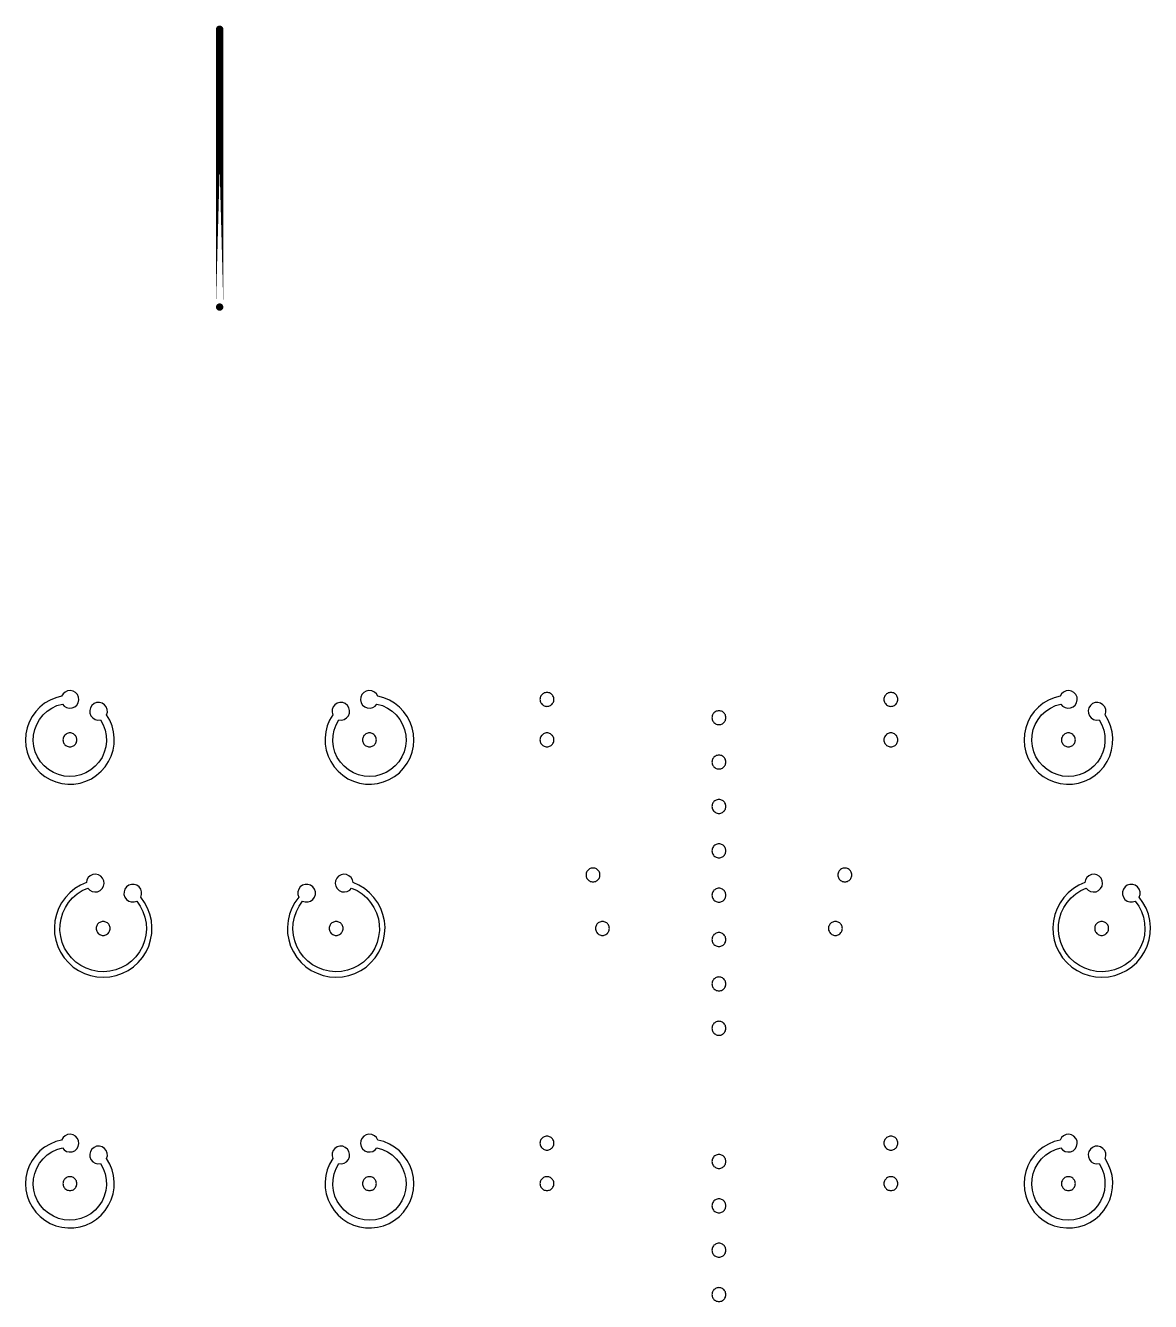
# Model space of a CAD drawing. Extents: x -100 to 100, y -100 to 100.
# Drawn here: x -45.21 to -33.07, y 50.46 to 64.24 of the extents above; entities that cross this region are included whole.
import ezdxf

# ---------------------------------------------------------------- set-up
doc = ezdxf.new("R2010")
doc.units = 0
doc.layers.get('0').update_dxf_attribs({"linetype": 'continuous'})
doc.layers.add('L4', color=7, linetype='continuous')

# ---------------------------------------------------------------- blocks, each defined once
blk = doc.blocks.new('LDI_XFL94-0512-011_L4_B1')
at = {"layer": 'L4'}
for points in [[(-44.812, -53.266), (-44.792, -53.289), (-44.766, -53.304), (-44.737, -53.311), (-44.707, -53.308), (-44.679, -53.297), (-44.657, -53.277), (-44.641, -53.251), (-44.635, -53.221), (-44.638, -53.191), (-44.65, -53.164), (-44.67, -53.141), (-44.696, -53.126), (-44.726, -53.12), (-44.756, -53.123), (-44.783, -53.136), (-44.805, -53.156), (-44.82, -53.182), (-44.884, -53.199), (-44.945, -53.225), (-45.003, -53.258), (-45.054, -53.3), (-45.1, -53.348), (-45.138, -53.402), (-45.169, -53.46), (-45.192, -53.523), (-45.205, -53.587), (-45.21, -53.654), (-45.205, -53.72), (-45.191, -53.784), (-45.169, -53.847), (-45.138, -53.905), (-45.099, -53.959), (-45.053, -54.007), (-45.001, -54.048), (-44.944, -54.082), (-44.883, -54.107), (-44.819, -54.124), (-44.753, -54.131), (-44.687, -54.13), (-44.621, -54.119), (-44.558, -54.1), (-44.498, -54.072), (-44.442, -54.035), (-44.392, -53.992), (-44.349, -53.942), (-44.313, -53.887), (-44.284, -53.827), (-44.265, -53.764), (-44.254, -53.698), (-44.252, -53.632), (-44.259, -53.566), (-44.276, -53.502), (-44.301, -53.441), (-44.334, -53.383), (-44.326, -53.354), (-44.328, -53.324), (-44.338, -53.296), (-44.357, -53.273), (-44.382, -53.256), (-44.412, -53.248), (-44.442, -53.25), (-44.47, -53.261), (-44.493, -53.28), (-44.509, -53.305), (-44.517, -53.335), (-44.515, -53.365), (-44.504, -53.393), (-44.484, -53.416), (-44.459, -53.432), (-44.43, -53.439), (-44.399, -53.437), (-44.37, -53.49), (-44.35, -53.547), (-44.338, -53.607), (-44.336, -53.668), (-44.343, -53.728), (-44.359, -53.787), (-44.384, -53.842), (-44.417, -53.893), (-44.458, -53.938), (-44.505, -53.977), (-44.557, -54.008), (-44.614, -54.03), (-44.673, -54.044), (-44.734, -54.048), (-44.794, -54.043), (-44.853, -54.028), (-44.909, -54.005), (-44.961, -53.973), (-45.008, -53.934), (-45.048, -53.888), (-45.08, -53.837), (-45.104, -53.781), (-45.12, -53.722), (-45.126, -53.662), (-45.122, -53.601), (-45.11, -53.542), (-45.088, -53.485), (-45.058, -53.432), (-45.02, -53.384), (-44.976, -53.343), (-44.925, -53.309), (-44.87, -53.283), (-44.812, -53.266)], [(-41.828, -53.437), (-41.798, -53.439), (-41.769, -53.432), (-41.743, -53.416), (-41.724, -53.393), (-41.713, -53.365), (-41.711, -53.335), (-41.718, -53.305), (-41.734, -53.28), (-41.758, -53.261), (-41.786, -53.25), (-41.816, -53.248), (-41.845, -53.256), (-41.87, -53.273), (-41.889, -53.296), (-41.9, -53.324), (-41.901, -53.354), (-41.893, -53.383), (-41.927, -53.441), (-41.952, -53.502), (-41.968, -53.566), (-41.976, -53.632), (-41.974, -53.698), (-41.963, -53.764), (-41.943, -53.827), (-41.915, -53.887), (-41.879, -53.942), (-41.835, -53.992), (-41.785, -54.035), (-41.73, -54.072), (-41.67, -54.1), (-41.606, -54.119), (-41.541, -54.13), (-41.475, -54.131), (-41.409, -54.124), (-41.345, -54.107), (-41.284, -54.082), (-41.226, -54.048), (-41.174, -54.007), (-41.129, -53.959), (-41.09, -53.905), (-41.059, -53.847), (-41.036, -53.784), (-41.023, -53.72), (-41.018, -53.654), (-41.022, -53.587), (-41.036, -53.523), (-41.058, -53.46), (-41.089, -53.402), (-41.128, -53.348), (-41.173, -53.3), (-41.225, -53.258), (-41.282, -53.225), (-41.343, -53.199), (-41.407, -53.182), (-41.422, -53.156), (-41.444, -53.136), (-41.472, -53.123), (-41.502, -53.12), (-41.531, -53.126), (-41.557, -53.141), (-41.578, -53.164), (-41.59, -53.191), (-41.593, -53.221), (-41.586, -53.251), (-41.571, -53.277), (-41.548, -53.297), (-41.52, -53.308), (-41.49, -53.311), (-41.461, -53.304), (-41.435, -53.289), (-41.416, -53.266), (-41.357, -53.283), (-41.302, -53.309), (-41.252, -53.343), (-41.207, -53.384), (-41.169, -53.432), (-41.139, -53.485), (-41.118, -53.542), (-41.105, -53.601), (-41.102, -53.662), (-41.108, -53.722), (-41.123, -53.781), (-41.147, -53.837), (-41.18, -53.888), (-41.22, -53.934), (-41.266, -53.973), (-41.318, -54.005), (-41.374, -54.028), (-41.433, -54.043), (-41.494, -54.048), (-41.555, -54.044), (-41.614, -54.03), (-41.67, -54.008), (-41.723, -53.977), (-41.77, -53.938), (-41.811, -53.893), (-41.844, -53.842), (-41.869, -53.787), (-41.885, -53.728), (-41.892, -53.668), (-41.89, -53.607), (-41.878, -53.547), (-41.857, -53.49), (-41.828, -53.437)], [(-39.581, -53.141), (-39.591, -53.141), (-39.6, -53.143), (-39.61, -53.146), (-39.618, -53.151), (-39.626, -53.156), (-39.634, -53.163), (-39.64, -53.17), (-39.646, -53.178), (-39.65, -53.187), (-39.653, -53.196), (-39.655, -53.206), (-39.656, -53.216), (-39.655, -53.225), (-39.653, -53.235), (-39.65, -53.244), (-39.646, -53.253), (-39.64, -53.261), (-39.634, -53.269), (-39.626, -53.275), (-39.618, -53.281), (-39.61, -53.285), (-39.6, -53.288), (-39.591, -53.29), (-39.581, -53.291), (-39.571, -53.29), (-39.561, -53.288), (-39.552, -53.285), (-39.543, -53.281), (-39.535, -53.275), (-39.528, -53.269), (-39.521, -53.261), (-39.516, -53.253), (-39.512, -53.244), (-39.508, -53.235), (-39.506, -53.225), (-39.506, -53.216), (-39.506, -53.206), (-39.508, -53.196), (-39.512, -53.187), (-39.516, -53.178), (-39.521, -53.17), (-39.528, -53.163), (-39.535, -53.156), (-39.543, -53.151), (-39.552, -53.146), (-39.561, -53.143), (-39.571, -53.141), (-39.581, -53.141)], [(-35.868, -53.141), (-35.878, -53.141), (-35.888, -53.143), (-35.897, -53.146), (-35.906, -53.151), (-35.914, -53.156), (-35.921, -53.163), (-35.928, -53.17), (-35.933, -53.178), (-35.938, -53.187), (-35.941, -53.196), (-35.943, -53.206), (-35.943, -53.216), (-35.943, -53.225), (-35.941, -53.235), (-35.938, -53.244), (-35.933, -53.253), (-35.928, -53.261), (-35.921, -53.269), (-35.914, -53.275), (-35.906, -53.281), (-35.897, -53.285), (-35.888, -53.288), (-35.878, -53.29), (-35.868, -53.291), (-35.858, -53.29), (-35.849, -53.288), (-35.84, -53.285), (-35.831, -53.281), (-35.823, -53.275), (-35.815, -53.269), (-35.809, -53.261), (-35.803, -53.253), (-35.799, -53.244), (-35.796, -53.235), (-35.794, -53.225), (-35.793, -53.216), (-35.794, -53.206), (-35.796, -53.196), (-35.799, -53.187), (-35.803, -53.178), (-35.809, -53.17), (-35.815, -53.163), (-35.823, -53.156), (-35.831, -53.151), (-35.84, -53.146), (-35.849, -53.143), (-35.858, -53.141), (-35.868, -53.141)], [(-34.034, -53.266), (-34.014, -53.289), (-33.988, -53.304), (-33.959, -53.311), (-33.929, -53.308), (-33.901, -53.297), (-33.878, -53.277), (-33.863, -53.251), (-33.856, -53.221), (-33.859, -53.191), (-33.872, -53.164), (-33.892, -53.141), (-33.918, -53.126), (-33.947, -53.12), (-33.977, -53.123), (-34.005, -53.136), (-34.027, -53.156), (-34.042, -53.182), (-34.106, -53.199), (-34.167, -53.225), (-34.224, -53.258), (-34.276, -53.3), (-34.321, -53.348), (-34.36, -53.402), (-34.391, -53.46), (-34.413, -53.523), (-34.427, -53.587), (-34.431, -53.654), (-34.426, -53.72), (-34.413, -53.784), (-34.39, -53.847), (-34.359, -53.905), (-34.32, -53.959), (-34.275, -54.007), (-34.223, -54.048), (-34.166, -54.082), (-34.104, -54.107), (-34.04, -54.124), (-33.974, -54.131), (-33.908, -54.13), (-33.843, -54.119), (-33.78, -54.1), (-33.72, -54.072), (-33.664, -54.035), (-33.614, -53.992), (-33.57, -53.942), (-33.534, -53.887), (-33.506, -53.827), (-33.486, -53.764), (-33.475, -53.698), (-33.474, -53.632), (-33.481, -53.566), (-33.497, -53.502), (-33.523, -53.441), (-33.556, -53.383), (-33.548, -53.354), (-33.549, -53.324), (-33.56, -53.296), (-33.579, -53.273), (-33.604, -53.256), (-33.633, -53.248), (-33.663, -53.25), (-33.691, -53.261), (-33.715, -53.28), (-33.731, -53.305), (-33.738, -53.335), (-33.736, -53.365), (-33.725, -53.393), (-33.706, -53.416), (-33.68, -53.432), (-33.651, -53.439), (-33.621, -53.437), (-33.592, -53.49), (-33.571, -53.547), (-33.56, -53.607), (-33.557, -53.668), (-33.564, -53.728), (-33.58, -53.787), (-33.605, -53.842), (-33.639, -53.893), (-33.679, -53.938), (-33.726, -53.977), (-33.779, -54.008), (-33.835, -54.03), (-33.894, -54.044), (-33.955, -54.048), (-34.016, -54.043), (-34.075, -54.028), (-34.131, -54.005), (-34.183, -53.973), (-34.229, -53.934), (-34.269, -53.888), (-34.302, -53.837), (-34.326, -53.781), (-34.341, -53.722), (-34.347, -53.662), (-34.344, -53.601), (-34.331, -53.542), (-34.31, -53.485), (-34.28, -53.432), (-34.242, -53.384), (-34.197, -53.343), (-34.147, -53.309), (-34.092, -53.283), (-34.034, -53.266)], [(-37.725, -53.338), (-37.734, -53.339), (-37.744, -53.341), (-37.753, -53.344), (-37.762, -53.348), (-37.77, -53.354), (-37.778, -53.36), (-37.784, -53.368), (-37.79, -53.376), (-37.794, -53.384), (-37.797, -53.394), (-37.799, -53.403), (-37.8, -53.413), (-37.799, -53.423), (-37.797, -53.433), (-37.794, -53.442), (-37.79, -53.451), (-37.784, -53.459), (-37.778, -53.466), (-37.77, -53.473), (-37.762, -53.478), (-37.753, -53.482), (-37.744, -53.486), (-37.734, -53.488), (-37.725, -53.488), (-37.715, -53.488), (-37.705, -53.486), (-37.696, -53.482), (-37.687, -53.478), (-37.679, -53.473), (-37.672, -53.466), (-37.665, -53.459), (-37.66, -53.451), (-37.655, -53.442), (-37.652, -53.433), (-37.65, -53.423), (-37.65, -53.413), (-37.65, -53.403), (-37.652, -53.394), (-37.655, -53.384), (-37.66, -53.376), (-37.665, -53.368), (-37.672, -53.36), (-37.679, -53.354), (-37.687, -53.348), (-37.696, -53.344), (-37.705, -53.341), (-37.715, -53.339), (-37.725, -53.338)], [(-44.731, -53.578), (-44.74, -53.578), (-44.75, -53.58), (-44.759, -53.583), (-44.768, -53.588), (-44.776, -53.593), (-44.784, -53.6), (-44.79, -53.607), (-44.795, -53.615), (-44.8, -53.624), (-44.803, -53.633), (-44.805, -53.643), (-44.806, -53.653), (-44.805, -53.662), (-44.803, -53.672), (-44.8, -53.681), (-44.795, -53.69), (-44.79, -53.698), (-44.784, -53.706), (-44.776, -53.712), (-44.768, -53.718), (-44.759, -53.722), (-44.75, -53.725), (-44.74, -53.727), (-44.731, -53.728), (-44.721, -53.727), (-44.711, -53.725), (-44.702, -53.722), (-44.693, -53.718), (-44.685, -53.712), (-44.678, -53.706), (-44.671, -53.698), (-44.666, -53.69), (-44.661, -53.681), (-44.658, -53.672), (-44.656, -53.662), (-44.656, -53.653), (-44.656, -53.643), (-44.658, -53.633), (-44.661, -53.624), (-44.666, -53.615), (-44.671, -53.607), (-44.678, -53.6), (-44.685, -53.593), (-44.693, -53.588), (-44.702, -53.583), (-44.711, -53.58), (-44.721, -53.578), (-44.731, -53.578)], [(-41.497, -53.578), (-41.507, -53.578), (-41.516, -53.58), (-41.526, -53.583), (-41.535, -53.588), (-41.543, -53.593), (-41.55, -53.6), (-41.557, -53.607), (-41.562, -53.615), (-41.566, -53.624), (-41.569, -53.633), (-41.571, -53.643), (-41.572, -53.653), (-41.571, -53.662), (-41.569, -53.672), (-41.566, -53.681), (-41.562, -53.69), (-41.557, -53.698), (-41.55, -53.706), (-41.543, -53.712), (-41.535, -53.718), (-41.526, -53.722), (-41.516, -53.725), (-41.507, -53.727), (-41.497, -53.728), (-41.487, -53.727), (-41.478, -53.725), (-41.468, -53.722), (-41.46, -53.718), (-41.451, -53.712), (-41.444, -53.706), (-41.438, -53.698), (-41.432, -53.69), (-41.428, -53.681), (-41.425, -53.672), (-41.423, -53.662), (-41.422, -53.653), (-41.423, -53.643), (-41.425, -53.633), (-41.428, -53.624), (-41.432, -53.615), (-41.438, -53.607), (-41.444, -53.6), (-41.451, -53.593), (-41.46, -53.588), (-41.468, -53.583), (-41.478, -53.58), (-41.487, -53.578), (-41.497, -53.578)], [(-39.581, -53.578), (-39.591, -53.578), (-39.6, -53.58), (-39.61, -53.583), (-39.618, -53.588), (-39.626, -53.593), (-39.634, -53.6), (-39.64, -53.607), (-39.646, -53.615), (-39.65, -53.624), (-39.653, -53.633), (-39.655, -53.643), (-39.656, -53.653), (-39.655, -53.662), (-39.653, -53.672), (-39.65, -53.681), (-39.646, -53.69), (-39.64, -53.698), (-39.634, -53.706), (-39.626, -53.712), (-39.618, -53.718), (-39.61, -53.722), (-39.6, -53.725), (-39.591, -53.727), (-39.581, -53.728), (-39.571, -53.727), (-39.561, -53.725), (-39.552, -53.722), (-39.543, -53.718), (-39.535, -53.712), (-39.528, -53.706), (-39.521, -53.698), (-39.516, -53.69), (-39.512, -53.681), (-39.508, -53.672), (-39.506, -53.662), (-39.506, -53.653), (-39.506, -53.643), (-39.508, -53.633), (-39.512, -53.624), (-39.516, -53.615), (-39.521, -53.607), (-39.528, -53.6), (-39.535, -53.593), (-39.543, -53.588), (-39.552, -53.583), (-39.561, -53.58), (-39.571, -53.578), (-39.581, -53.578)], [(-35.868, -53.578), (-35.878, -53.578), (-35.888, -53.58), (-35.897, -53.583), (-35.906, -53.588), (-35.914, -53.593), (-35.921, -53.6), (-35.928, -53.607), (-35.933, -53.615), (-35.938, -53.624), (-35.941, -53.633), (-35.943, -53.643), (-35.943, -53.653), (-35.943, -53.662), (-35.941, -53.672), (-35.938, -53.681), (-35.933, -53.69), (-35.928, -53.698), (-35.921, -53.706), (-35.914, -53.712), (-35.906, -53.718), (-35.897, -53.722), (-35.888, -53.725), (-35.878, -53.727), (-35.868, -53.728), (-35.858, -53.727), (-35.849, -53.725), (-35.84, -53.722), (-35.831, -53.718), (-35.823, -53.712), (-35.815, -53.706), (-35.809, -53.698), (-35.803, -53.69), (-35.799, -53.681), (-35.796, -53.672), (-35.794, -53.662), (-35.793, -53.653), (-35.794, -53.643), (-35.796, -53.633), (-35.799, -53.624), (-35.803, -53.615), (-35.809, -53.607), (-35.815, -53.6), (-35.823, -53.593), (-35.831, -53.588), (-35.84, -53.583), (-35.849, -53.58), (-35.858, -53.578), (-35.868, -53.578)], [(-33.952, -53.578), (-33.962, -53.578), (-33.972, -53.58), (-33.981, -53.583), (-33.99, -53.588), (-33.998, -53.593), (-34.005, -53.6), (-34.012, -53.607), (-34.017, -53.615), (-34.021, -53.624), (-34.025, -53.633), (-34.026, -53.643), (-34.027, -53.653), (-34.026, -53.662), (-34.025, -53.672), (-34.021, -53.681), (-34.017, -53.69), (-34.012, -53.698), (-34.005, -53.706), (-33.998, -53.712), (-33.99, -53.718), (-33.981, -53.722), (-33.972, -53.725), (-33.962, -53.727), (-33.952, -53.728), (-33.942, -53.727), (-33.933, -53.725), (-33.923, -53.722), (-33.915, -53.718), (-33.906, -53.712), (-33.899, -53.706), (-33.893, -53.698), (-33.887, -53.69), (-33.883, -53.681), (-33.88, -53.672), (-33.878, -53.662), (-33.877, -53.653), (-33.878, -53.643), (-33.88, -53.633), (-33.883, -53.624), (-33.887, -53.615), (-33.893, -53.607), (-33.899, -53.6), (-33.906, -53.593), (-33.915, -53.588), (-33.923, -53.583), (-33.933, -53.58), (-33.942, -53.578), (-33.952, -53.578)], [(-37.725, -53.817), (-37.734, -53.818), (-37.744, -53.82), (-37.753, -53.823), (-37.762, -53.827), (-37.77, -53.833), (-37.778, -53.839), (-37.784, -53.847), (-37.79, -53.855), (-37.794, -53.864), (-37.797, -53.873), (-37.799, -53.882), (-37.8, -53.892), (-37.799, -53.902), (-37.797, -53.912), (-37.794, -53.921), (-37.79, -53.93), (-37.784, -53.938), (-37.778, -53.945), (-37.77, -53.952), (-37.762, -53.957), (-37.753, -53.962), (-37.744, -53.965), (-37.734, -53.967), (-37.725, -53.967), (-37.715, -53.967), (-37.705, -53.965), (-37.696, -53.962), (-37.687, -53.957), (-37.679, -53.952), (-37.672, -53.945), (-37.665, -53.938), (-37.66, -53.93), (-37.655, -53.921), (-37.652, -53.912), (-37.65, -53.902), (-37.65, -53.892), (-37.65, -53.882), (-37.652, -53.873), (-37.655, -53.864), (-37.66, -53.855), (-37.665, -53.847), (-37.672, -53.839), (-37.679, -53.833), (-37.687, -53.827), (-37.696, -53.823), (-37.705, -53.82), (-37.715, -53.818), (-37.725, -53.817)], [(-37.725, -54.296), (-37.734, -54.297), (-37.744, -54.299), (-37.753, -54.302), (-37.762, -54.306), (-37.77, -54.312), (-37.778, -54.318), (-37.784, -54.326), (-37.79, -54.334), (-37.794, -54.343), (-37.797, -54.352), (-37.799, -54.361), (-37.8, -54.371), (-37.799, -54.381), (-37.797, -54.391), (-37.794, -54.4), (-37.79, -54.409), (-37.784, -54.417), (-37.778, -54.424), (-37.77, -54.431), (-37.762, -54.436), (-37.753, -54.441), (-37.744, -54.444), (-37.734, -54.446), (-37.725, -54.446), (-37.715, -54.446), (-37.705, -54.444), (-37.696, -54.441), (-37.687, -54.436), (-37.679, -54.431), (-37.672, -54.424), (-37.665, -54.417), (-37.66, -54.409), (-37.655, -54.4), (-37.652, -54.391), (-37.65, -54.381), (-37.65, -54.371), (-37.65, -54.361), (-37.652, -54.352), (-37.655, -54.343), (-37.66, -54.334), (-37.665, -54.326), (-37.672, -54.318), (-37.679, -54.312), (-37.687, -54.306), (-37.696, -54.302), (-37.705, -54.299), (-37.715, -54.297), (-37.725, -54.296)], [(-37.725, -54.775), (-37.734, -54.776), (-37.744, -54.778), (-37.753, -54.781), (-37.762, -54.785), (-37.77, -54.791), (-37.778, -54.797), (-37.784, -54.805), (-37.79, -54.813), (-37.794, -54.822), (-37.797, -54.831), (-37.799, -54.841), (-37.8, -54.85), (-37.799, -54.86), (-37.797, -54.87), (-37.794, -54.879), (-37.79, -54.888), (-37.784, -54.896), (-37.778, -54.903), (-37.77, -54.91), (-37.762, -54.915), (-37.753, -54.92), (-37.744, -54.923), (-37.734, -54.925), (-37.725, -54.925), (-37.715, -54.925), (-37.705, -54.923), (-37.696, -54.92), (-37.687, -54.915), (-37.679, -54.91), (-37.672, -54.903), (-37.665, -54.896), (-37.66, -54.888), (-37.655, -54.879), (-37.652, -54.87), (-37.65, -54.86), (-37.65, -54.85), (-37.65, -54.841), (-37.652, -54.831), (-37.655, -54.822), (-37.66, -54.813), (-37.665, -54.805), (-37.672, -54.797), (-37.679, -54.791), (-37.687, -54.785), (-37.696, -54.781), (-37.705, -54.778), (-37.715, -54.776), (-37.725, -54.775)], [(-44.537, -55.252), (-44.517, -55.274), (-44.491, -55.289), (-44.462, -55.295), (-44.432, -55.292), (-44.405, -55.279), (-44.383, -55.259), (-44.368, -55.233), (-44.362, -55.204), (-44.365, -55.174), (-44.377, -55.147), (-44.398, -55.125), (-44.423, -55.11), (-44.453, -55.103), (-44.483, -55.107), (-44.51, -55.119), (-44.532, -55.139), (-44.547, -55.165), (-44.553, -55.194), (-44.617, -55.223), (-44.677, -55.259), (-44.731, -55.304), (-44.779, -55.355), (-44.82, -55.412), (-44.852, -55.474), (-44.877, -55.539), (-44.892, -55.608), (-44.898, -55.678), (-44.895, -55.747), (-44.882, -55.816), (-44.861, -55.883), (-44.831, -55.946), (-44.793, -56.005), (-44.747, -56.058), (-44.695, -56.105), (-44.637, -56.144), (-44.574, -56.175), (-44.508, -56.198), (-44.439, -56.211), (-44.369, -56.216), (-44.299, -56.211), (-44.231, -56.196), (-44.164, -56.173), (-44.102, -56.142), (-44.044, -56.102), (-43.992, -56.055), (-43.947, -56.001), (-43.909, -55.942), (-43.88, -55.879), (-43.859, -55.812), (-43.847, -55.743), (-43.845, -55.673), (-43.851, -55.603), (-43.867, -55.535), (-43.892, -55.47), (-43.925, -55.408), (-43.966, -55.351), (-43.957, -55.323), (-43.957, -55.293), (-43.966, -55.264), (-43.984, -55.24), (-44.008, -55.223), (-44.037, -55.213), (-44.066, -55.213), (-44.095, -55.222), (-44.119, -55.24), (-44.137, -55.264), (-44.146, -55.292), (-44.147, -55.322), (-44.137, -55.351), (-44.12, -55.375), (-44.096, -55.393), (-44.068, -55.402), (-44.038, -55.403), (-44.009, -55.394), (-43.972, -55.447), (-43.942, -55.505), (-43.92, -55.567), (-43.908, -55.631), (-43.904, -55.696), (-43.91, -55.761), (-43.924, -55.824), (-43.948, -55.885), (-43.979, -55.942), (-44.018, -55.995), (-44.064, -56.041), (-44.117, -56.08), (-44.174, -56.112), (-44.234, -56.135), (-44.298, -56.15), (-44.363, -56.156), (-44.428, -56.152), (-44.492, -56.14), (-44.554, -56.119), (-44.612, -56.089), (-44.665, -56.051), (-44.713, -56.007), (-44.754, -55.956), (-44.788, -55.9), (-44.813, -55.84), (-44.83, -55.777), (-44.838, -55.712), (-44.836, -55.647), (-44.826, -55.583), (-44.807, -55.52), (-44.779, -55.461), (-44.744, -55.407), (-44.701, -55.358), (-44.651, -55.315), (-44.597, -55.28), (-44.537, -55.252)], [(-42.218, -55.394), (-42.19, -55.403), (-42.16, -55.402), (-42.132, -55.393), (-42.108, -55.375), (-42.09, -55.351), (-42.081, -55.322), (-42.081, -55.292), (-42.091, -55.264), (-42.108, -55.24), (-42.133, -55.222), (-42.161, -55.213), (-42.191, -55.213), (-42.219, -55.223), (-42.244, -55.24), (-42.261, -55.264), (-42.27, -55.293), (-42.27, -55.323), (-42.261, -55.351), (-42.302, -55.408), (-42.336, -55.47), (-42.36, -55.535), (-42.376, -55.603), (-42.383, -55.673), (-42.38, -55.743), (-42.369, -55.812), (-42.348, -55.879), (-42.318, -55.942), (-42.28, -56.001), (-42.235, -56.055), (-42.183, -56.102), (-42.126, -56.142), (-42.063, -56.173), (-41.997, -56.196), (-41.928, -56.211), (-41.859, -56.216), (-41.789, -56.211), (-41.72, -56.198), (-41.654, -56.175), (-41.591, -56.144), (-41.533, -56.105), (-41.481, -56.058), (-41.435, -56.005), (-41.397, -55.946), (-41.367, -55.883), (-41.345, -55.816), (-41.333, -55.747), (-41.329, -55.678), (-41.336, -55.608), (-41.351, -55.539), (-41.375, -55.474), (-41.408, -55.412), (-41.449, -55.355), (-41.496, -55.304), (-41.551, -55.259), (-41.61, -55.223), (-41.674, -55.194), (-41.681, -55.165), (-41.695, -55.139), (-41.718, -55.119), (-41.745, -55.107), (-41.775, -55.103), (-41.804, -55.11), (-41.83, -55.125), (-41.85, -55.147), (-41.862, -55.174), (-41.866, -55.204), (-41.86, -55.233), (-41.845, -55.259), (-41.823, -55.279), (-41.795, -55.292), (-41.766, -55.295), (-41.736, -55.289), (-41.71, -55.274), (-41.69, -55.252), (-41.631, -55.28), (-41.576, -55.315), (-41.527, -55.358), (-41.484, -55.407), (-41.448, -55.461), (-41.421, -55.52), (-41.401, -55.583), (-41.391, -55.647), (-41.39, -55.712), (-41.398, -55.777), (-41.415, -55.84), (-41.44, -55.9), (-41.473, -55.956), (-41.514, -56.007), (-41.562, -56.051), (-41.616, -56.089), (-41.674, -56.119), (-41.735, -56.14), (-41.799, -56.152), (-41.865, -56.156), (-41.93, -56.15), (-41.993, -56.135), (-42.054, -56.112), (-42.111, -56.08), (-42.163, -56.041), (-42.209, -55.995), (-42.248, -55.942), (-42.28, -55.885), (-42.303, -55.824), (-42.318, -55.761), (-42.323, -55.696), (-42.32, -55.631), (-42.307, -55.567), (-42.286, -55.505), (-42.256, -55.447), (-42.218, -55.394)], [(-39.084, -55.036), (-39.094, -55.036), (-39.103, -55.038), (-39.113, -55.041), (-39.121, -55.046), (-39.13, -55.051), (-39.137, -55.058), (-39.143, -55.065), (-39.149, -55.073), (-39.153, -55.082), (-39.156, -55.091), (-39.158, -55.101), (-39.159, -55.111), (-39.158, -55.121), (-39.156, -55.13), (-39.153, -55.139), (-39.149, -55.148), (-39.143, -55.156), (-39.137, -55.164), (-39.13, -55.17), (-39.121, -55.176), (-39.113, -55.18), (-39.103, -55.183), (-39.094, -55.185), (-39.084, -55.186), (-39.074, -55.185), (-39.065, -55.183), (-39.055, -55.18), (-39.046, -55.176), (-39.038, -55.17), (-39.031, -55.164), (-39.024, -55.156), (-39.019, -55.148), (-39.015, -55.139), (-39.011, -55.13), (-39.01, -55.121), (-39.009, -55.111), (-39.01, -55.101), (-39.011, -55.091), (-39.015, -55.082), (-39.019, -55.073), (-39.024, -55.065), (-39.031, -55.058), (-39.038, -55.051), (-39.046, -55.046), (-39.055, -55.041), (-39.065, -55.038), (-39.074, -55.036), (-39.084, -55.036)], [(-36.365, -55.036), (-36.375, -55.036), (-36.385, -55.038), (-36.394, -55.041), (-36.403, -55.046), (-36.411, -55.051), (-36.418, -55.058), (-36.425, -55.065), (-36.43, -55.073), (-36.434, -55.082), (-36.438, -55.091), (-36.44, -55.101), (-36.44, -55.111), (-36.44, -55.121), (-36.438, -55.13), (-36.434, -55.139), (-36.43, -55.148), (-36.425, -55.156), (-36.418, -55.164), (-36.411, -55.17), (-36.403, -55.176), (-36.394, -55.18), (-36.385, -55.183), (-36.375, -55.185), (-36.365, -55.186), (-36.355, -55.185), (-36.346, -55.183), (-36.336, -55.18), (-36.328, -55.176), (-36.32, -55.17), (-36.312, -55.164), (-36.306, -55.156), (-36.3, -55.148), (-36.296, -55.139), (-36.293, -55.13), (-36.291, -55.121), (-36.29, -55.111), (-36.291, -55.101), (-36.293, -55.091), (-36.296, -55.082), (-36.3, -55.073), (-36.306, -55.065), (-36.312, -55.058), (-36.32, -55.051), (-36.328, -55.046), (-36.336, -55.041), (-36.346, -55.038), (-36.355, -55.036), (-36.365, -55.036)], [(-33.759, -55.252), (-33.739, -55.274), (-33.713, -55.289), (-33.683, -55.295), (-33.654, -55.292), (-33.626, -55.279), (-33.604, -55.259), (-33.589, -55.233), (-33.583, -55.204), (-33.587, -55.174), (-33.599, -55.147), (-33.619, -55.125), (-33.645, -55.11), (-33.674, -55.103), (-33.704, -55.107), (-33.731, -55.119), (-33.754, -55.139), (-33.769, -55.165), (-33.775, -55.194), (-33.839, -55.223), (-33.898, -55.259), (-33.953, -55.304), (-34.001, -55.355), (-34.041, -55.412), (-34.074, -55.474), (-34.098, -55.539), (-34.114, -55.608), (-34.12, -55.678), (-34.116, -55.747), (-34.104, -55.816), (-34.083, -55.883), (-34.052, -55.946), (-34.014, -56.005), (-33.969, -56.058), (-33.916, -56.105), (-33.858, -56.144), (-33.795, -56.175), (-33.729, -56.198), (-33.66, -56.211), (-33.591, -56.216), (-33.521, -56.211), (-33.452, -56.196), (-33.386, -56.173), (-33.324, -56.142), (-33.266, -56.102), (-33.214, -56.055), (-33.169, -56.001), (-33.131, -55.942), (-33.101, -55.879), (-33.081, -55.812), (-33.069, -55.743), (-33.066, -55.673), (-33.073, -55.603), (-33.089, -55.535), (-33.114, -55.47), (-33.147, -55.408), (-33.188, -55.351), (-33.179, -55.323), (-33.179, -55.293), (-33.188, -55.264), (-33.205, -55.24), (-33.23, -55.223), (-33.258, -55.213), (-33.288, -55.213), (-33.317, -55.222), (-33.341, -55.24), (-33.358, -55.264), (-33.368, -55.292), (-33.368, -55.322), (-33.359, -55.351), (-33.342, -55.375), (-33.318, -55.393), (-33.289, -55.402), (-33.259, -55.403), (-33.231, -55.394), (-33.193, -55.447), (-33.163, -55.505), (-33.142, -55.567), (-33.129, -55.631), (-33.126, -55.696), (-33.131, -55.761), (-33.146, -55.824), (-33.169, -55.885), (-33.201, -55.942), (-33.24, -55.995), (-33.286, -56.041), (-33.338, -56.08), (-33.395, -56.112), (-33.456, -56.135), (-33.52, -56.15), (-33.585, -56.156), (-33.65, -56.152), (-33.714, -56.14), (-33.775, -56.119), (-33.833, -56.089), (-33.887, -56.051), (-33.935, -56.007), (-33.976, -55.956), (-34.009, -55.9), (-34.035, -55.84), (-34.051, -55.777), (-34.059, -55.712), (-34.058, -55.647), (-34.048, -55.583), (-34.029, -55.52), (-34.001, -55.461), (-33.965, -55.407), (-33.922, -55.358), (-33.873, -55.315), (-33.818, -55.28), (-33.759, -55.252)], [(-37.725, -55.254), (-37.734, -55.255), (-37.744, -55.257), (-37.753, -55.26), (-37.762, -55.264), (-37.77, -55.27), (-37.778, -55.276), (-37.784, -55.284), (-37.79, -55.292), (-37.794, -55.301), (-37.797, -55.31), (-37.799, -55.32), (-37.8, -55.329), (-37.799, -55.339), (-37.797, -55.349), (-37.794, -55.358), (-37.79, -55.367), (-37.784, -55.375), (-37.778, -55.382), (-37.77, -55.389), (-37.762, -55.394), (-37.753, -55.399), (-37.744, -55.402), (-37.734, -55.404), (-37.725, -55.404), (-37.715, -55.404), (-37.705, -55.402), (-37.696, -55.399), (-37.687, -55.394), (-37.679, -55.389), (-37.672, -55.382), (-37.665, -55.375), (-37.66, -55.367), (-37.655, -55.358), (-37.652, -55.349), (-37.65, -55.339), (-37.65, -55.329), (-37.65, -55.32), (-37.652, -55.31), (-37.655, -55.301), (-37.66, -55.292), (-37.665, -55.284), (-37.672, -55.276), (-37.679, -55.27), (-37.687, -55.264), (-37.696, -55.26), (-37.705, -55.257), (-37.715, -55.255), (-37.725, -55.254)], [(-44.371, -55.614), (-44.381, -55.614), (-44.391, -55.616), (-44.4, -55.619), (-44.409, -55.624), (-44.417, -55.629), (-44.424, -55.636), (-44.431, -55.643), (-44.436, -55.651), (-44.441, -55.66), (-44.444, -55.669), (-44.446, -55.679), (-44.446, -55.689), (-44.446, -55.698), (-44.444, -55.708), (-44.441, -55.717), (-44.436, -55.726), (-44.431, -55.734), (-44.424, -55.742), (-44.417, -55.748), (-44.409, -55.754), (-44.4, -55.758), (-44.391, -55.761), (-44.381, -55.763), (-44.371, -55.764), (-44.361, -55.763), (-44.352, -55.761), (-44.343, -55.758), (-44.334, -55.754), (-44.326, -55.748), (-44.318, -55.742), (-44.312, -55.734), (-44.306, -55.726), (-44.302, -55.717), (-44.299, -55.708), (-44.297, -55.698), (-44.296, -55.689), (-44.297, -55.679), (-44.299, -55.669), (-44.302, -55.66), (-44.306, -55.651), (-44.312, -55.643), (-44.318, -55.636), (-44.326, -55.629), (-44.334, -55.624), (-44.343, -55.619), (-44.352, -55.616), (-44.361, -55.614), (-44.371, -55.614)], [(-41.856, -55.614), (-41.866, -55.614), (-41.876, -55.616), (-41.885, -55.619), (-41.894, -55.624), (-41.902, -55.629), (-41.909, -55.636), (-41.916, -55.643), (-41.921, -55.651), (-41.926, -55.66), (-41.929, -55.669), (-41.931, -55.679), (-41.931, -55.689), (-41.931, -55.698), (-41.929, -55.708), (-41.926, -55.717), (-41.921, -55.726), (-41.916, -55.734), (-41.909, -55.742), (-41.902, -55.748), (-41.894, -55.754), (-41.885, -55.758), (-41.876, -55.761), (-41.866, -55.763), (-41.856, -55.764), (-41.846, -55.763), (-41.837, -55.761), (-41.828, -55.758), (-41.819, -55.754), (-41.811, -55.748), (-41.803, -55.742), (-41.797, -55.734), (-41.791, -55.726), (-41.787, -55.717), (-41.784, -55.708), (-41.782, -55.698), (-41.781, -55.689), (-41.782, -55.679), (-41.784, -55.669), (-41.787, -55.66), (-41.791, -55.651), (-41.797, -55.643), (-41.803, -55.636), (-41.811, -55.629), (-41.819, -55.624), (-41.828, -55.619), (-41.837, -55.616), (-41.846, -55.614), (-41.856, -55.614)], [(-38.982, -55.614), (-38.992, -55.614), (-39.001, -55.616), (-39.011, -55.619), (-39.02, -55.624), (-39.028, -55.629), (-39.035, -55.636), (-39.042, -55.643), (-39.047, -55.651), (-39.051, -55.66), (-39.054, -55.669), (-39.056, -55.679), (-39.057, -55.689), (-39.056, -55.698), (-39.054, -55.708), (-39.051, -55.717), (-39.047, -55.726), (-39.042, -55.734), (-39.035, -55.742), (-39.028, -55.748), (-39.02, -55.754), (-39.011, -55.758), (-39.001, -55.761), (-38.992, -55.763), (-38.982, -55.764), (-38.972, -55.763), (-38.963, -55.761), (-38.953, -55.758), (-38.945, -55.754), (-38.936, -55.748), (-38.929, -55.742), (-38.923, -55.734), (-38.917, -55.726), (-38.913, -55.717), (-38.91, -55.708), (-38.908, -55.698), (-38.907, -55.689), (-38.908, -55.679), (-38.91, -55.669), (-38.913, -55.66), (-38.917, -55.651), (-38.923, -55.643), (-38.929, -55.636), (-38.936, -55.629), (-38.945, -55.624), (-38.953, -55.619), (-38.963, -55.616), (-38.972, -55.614), (-38.982, -55.614)], [(-36.467, -55.614), (-36.477, -55.614), (-36.486, -55.616), (-36.496, -55.619), (-36.505, -55.624), (-36.513, -55.629), (-36.52, -55.636), (-36.527, -55.643), (-36.532, -55.651), (-36.536, -55.66), (-36.54, -55.669), (-36.541, -55.679), (-36.542, -55.689), (-36.541, -55.698), (-36.54, -55.708), (-36.536, -55.717), (-36.532, -55.726), (-36.527, -55.734), (-36.52, -55.742), (-36.513, -55.748), (-36.505, -55.754), (-36.496, -55.758), (-36.486, -55.761), (-36.477, -55.763), (-36.467, -55.764), (-36.457, -55.763), (-36.448, -55.761), (-36.438, -55.758), (-36.43, -55.754), (-36.421, -55.748), (-36.414, -55.742), (-36.408, -55.734), (-36.402, -55.726), (-36.398, -55.717), (-36.395, -55.708), (-36.393, -55.698), (-36.392, -55.689), (-36.393, -55.679), (-36.395, -55.669), (-36.398, -55.66), (-36.402, -55.651), (-36.408, -55.643), (-36.414, -55.636), (-36.421, -55.629), (-36.43, -55.624), (-36.438, -55.619), (-36.448, -55.616), (-36.457, -55.614), (-36.467, -55.614)], [(-33.593, -55.614), (-33.603, -55.614), (-33.612, -55.616), (-33.622, -55.619), (-33.63, -55.624), (-33.638, -55.629), (-33.646, -55.636), (-33.652, -55.643), (-33.658, -55.651), (-33.662, -55.66), (-33.665, -55.669), (-33.667, -55.679), (-33.668, -55.689), (-33.667, -55.698), (-33.665, -55.708), (-33.662, -55.717), (-33.658, -55.726), (-33.652, -55.734), (-33.646, -55.742), (-33.638, -55.748), (-33.63, -55.754), (-33.622, -55.758), (-33.612, -55.761), (-33.603, -55.763), (-33.593, -55.764), (-33.583, -55.763), (-33.573, -55.761), (-33.564, -55.758), (-33.555, -55.754), (-33.547, -55.748), (-33.54, -55.742), (-33.533, -55.734), (-33.528, -55.726), (-33.524, -55.717), (-33.52, -55.708), (-33.518, -55.698), (-33.518, -55.689), (-33.518, -55.679), (-33.52, -55.669), (-33.524, -55.66), (-33.528, -55.651), (-33.533, -55.643), (-33.54, -55.636), (-33.547, -55.629), (-33.555, -55.624), (-33.564, -55.619), (-33.573, -55.616), (-33.583, -55.614), (-33.593, -55.614)], [(-37.725, -55.733), (-37.734, -55.734), (-37.744, -55.736), (-37.753, -55.739), (-37.762, -55.743), (-37.77, -55.749), (-37.778, -55.755), (-37.784, -55.763), (-37.79, -55.771), (-37.794, -55.78), (-37.797, -55.789), (-37.799, -55.799), (-37.8, -55.808), (-37.799, -55.818), (-37.797, -55.828), (-37.794, -55.837), (-37.79, -55.846), (-37.784, -55.854), (-37.778, -55.861), (-37.77, -55.868), (-37.762, -55.873), (-37.753, -55.878), (-37.744, -55.881), (-37.734, -55.883), (-37.725, -55.883), (-37.715, -55.883), (-37.705, -55.881), (-37.696, -55.878), (-37.687, -55.873), (-37.679, -55.868), (-37.672, -55.861), (-37.665, -55.854), (-37.66, -55.846), (-37.655, -55.837), (-37.652, -55.828), (-37.65, -55.818), (-37.65, -55.808), (-37.65, -55.799), (-37.652, -55.789), (-37.655, -55.78), (-37.66, -55.771), (-37.665, -55.763), (-37.672, -55.755), (-37.679, -55.749), (-37.687, -55.743), (-37.696, -55.739), (-37.705, -55.736), (-37.715, -55.734), (-37.725, -55.733)], [(-37.725, -56.212), (-37.734, -56.213), (-37.744, -56.215), (-37.753, -56.218), (-37.762, -56.222), (-37.77, -56.228), (-37.778, -56.234), (-37.784, -56.242), (-37.79, -56.25), (-37.794, -56.259), (-37.797, -56.268), (-37.799, -56.278), (-37.8, -56.287), (-37.799, -56.297), (-37.797, -56.307), (-37.794, -56.316), (-37.79, -56.325), (-37.784, -56.333), (-37.778, -56.34), (-37.77, -56.347), (-37.762, -56.352), (-37.753, -56.357), (-37.744, -56.36), (-37.734, -56.362), (-37.725, -56.362), (-37.715, -56.362), (-37.705, -56.36), (-37.696, -56.357), (-37.687, -56.352), (-37.679, -56.347), (-37.672, -56.34), (-37.665, -56.333), (-37.66, -56.325), (-37.655, -56.316), (-37.652, -56.307), (-37.65, -56.297), (-37.65, -56.287), (-37.65, -56.278), (-37.652, -56.268), (-37.655, -56.259), (-37.66, -56.25), (-37.665, -56.242), (-37.672, -56.234), (-37.679, -56.228), (-37.687, -56.222), (-37.696, -56.218), (-37.705, -56.215), (-37.715, -56.213), (-37.725, -56.212)], [(-37.725, -56.691), (-37.734, -56.692), (-37.744, -56.694), (-37.753, -56.697), (-37.762, -56.702), (-37.77, -56.707), (-37.778, -56.713), (-37.784, -56.721), (-37.79, -56.729), (-37.794, -56.738), (-37.797, -56.747), (-37.799, -56.757), (-37.8, -56.766), (-37.799, -56.776), (-37.797, -56.786), (-37.794, -56.795), (-37.79, -56.804), (-37.784, -56.812), (-37.778, -56.82), (-37.77, -56.826), (-37.762, -56.831), (-37.753, -56.836), (-37.744, -56.839), (-37.734, -56.841), (-37.725, -56.841), (-37.715, -56.841), (-37.705, -56.839), (-37.696, -56.836), (-37.687, -56.831), (-37.679, -56.826), (-37.672, -56.82), (-37.665, -56.812), (-37.66, -56.804), (-37.655, -56.795), (-37.652, -56.786), (-37.65, -56.776), (-37.65, -56.766), (-37.65, -56.757), (-37.652, -56.747), (-37.655, -56.738), (-37.66, -56.729), (-37.665, -56.721), (-37.672, -56.713), (-37.679, -56.707), (-37.687, -56.702), (-37.696, -56.697), (-37.705, -56.694), (-37.715, -56.692), (-37.725, -56.691)]]:
    blk.add_lwpolyline(points, close=True, dxfattribs=at)
blk = doc.blocks.new('cutlineendpoint')
at = {"const_width": 0.04}
blk.add_lwpolyline([(-0.02, 0, 1), (0.02, 0, 1)], format="xyb", close=True, dxfattribs=at)

msp = doc.modelspace()

# ---------------------------------------------------------------- linework, layer by layer
at = {"layer": 'L4', "const_width": 0.08}
msp.add_lwpolyline([(-43.114, 61.2), (-43.114, 64.2)], close=True, dxfattribs=at)

# ---------------------------------------------------------------- block references
at = {"layer": 'L4'}
for name, p in [('cutlineendpoint', (-43.114, 64.2)), ('cutlineendpoint', (-43.114, 61.2)), ('LDI_XFL94-0512-011_L4_B1', (0, 110.18)), ('LDI_XFL94-0512-011_L4_B1', (0, 105.389))]:
    msp.add_blockref(name, p, dxfattribs=at)

doc.saveas('drawing.dxf')
